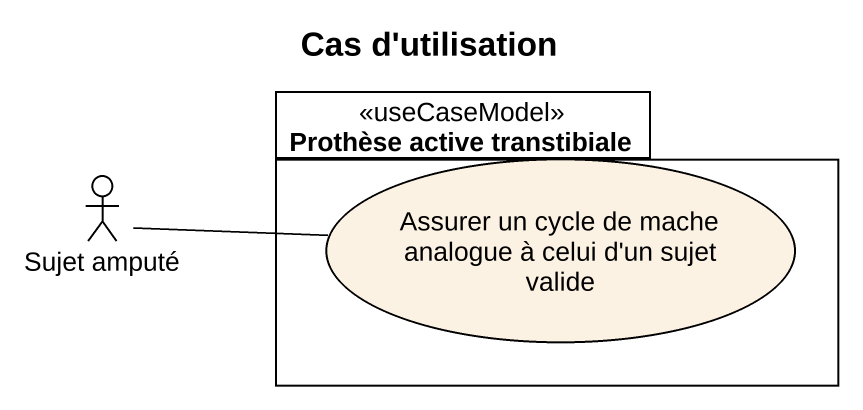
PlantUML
@startuml
title Cas d'utilisation
package "Prothèse active transtibiale" as Prothèse_active_transtibiale <<useCaseModel>> {
  usecase "Assurer un cycle de mache analogue à celui d'un sujet valide" as Assurer_un_cycle_de_mache
}
actor "Sujet amputé" as Sujet_amputé
Sujet_amputé -right- Assurer_un_cycle_de_mache
@enduml
